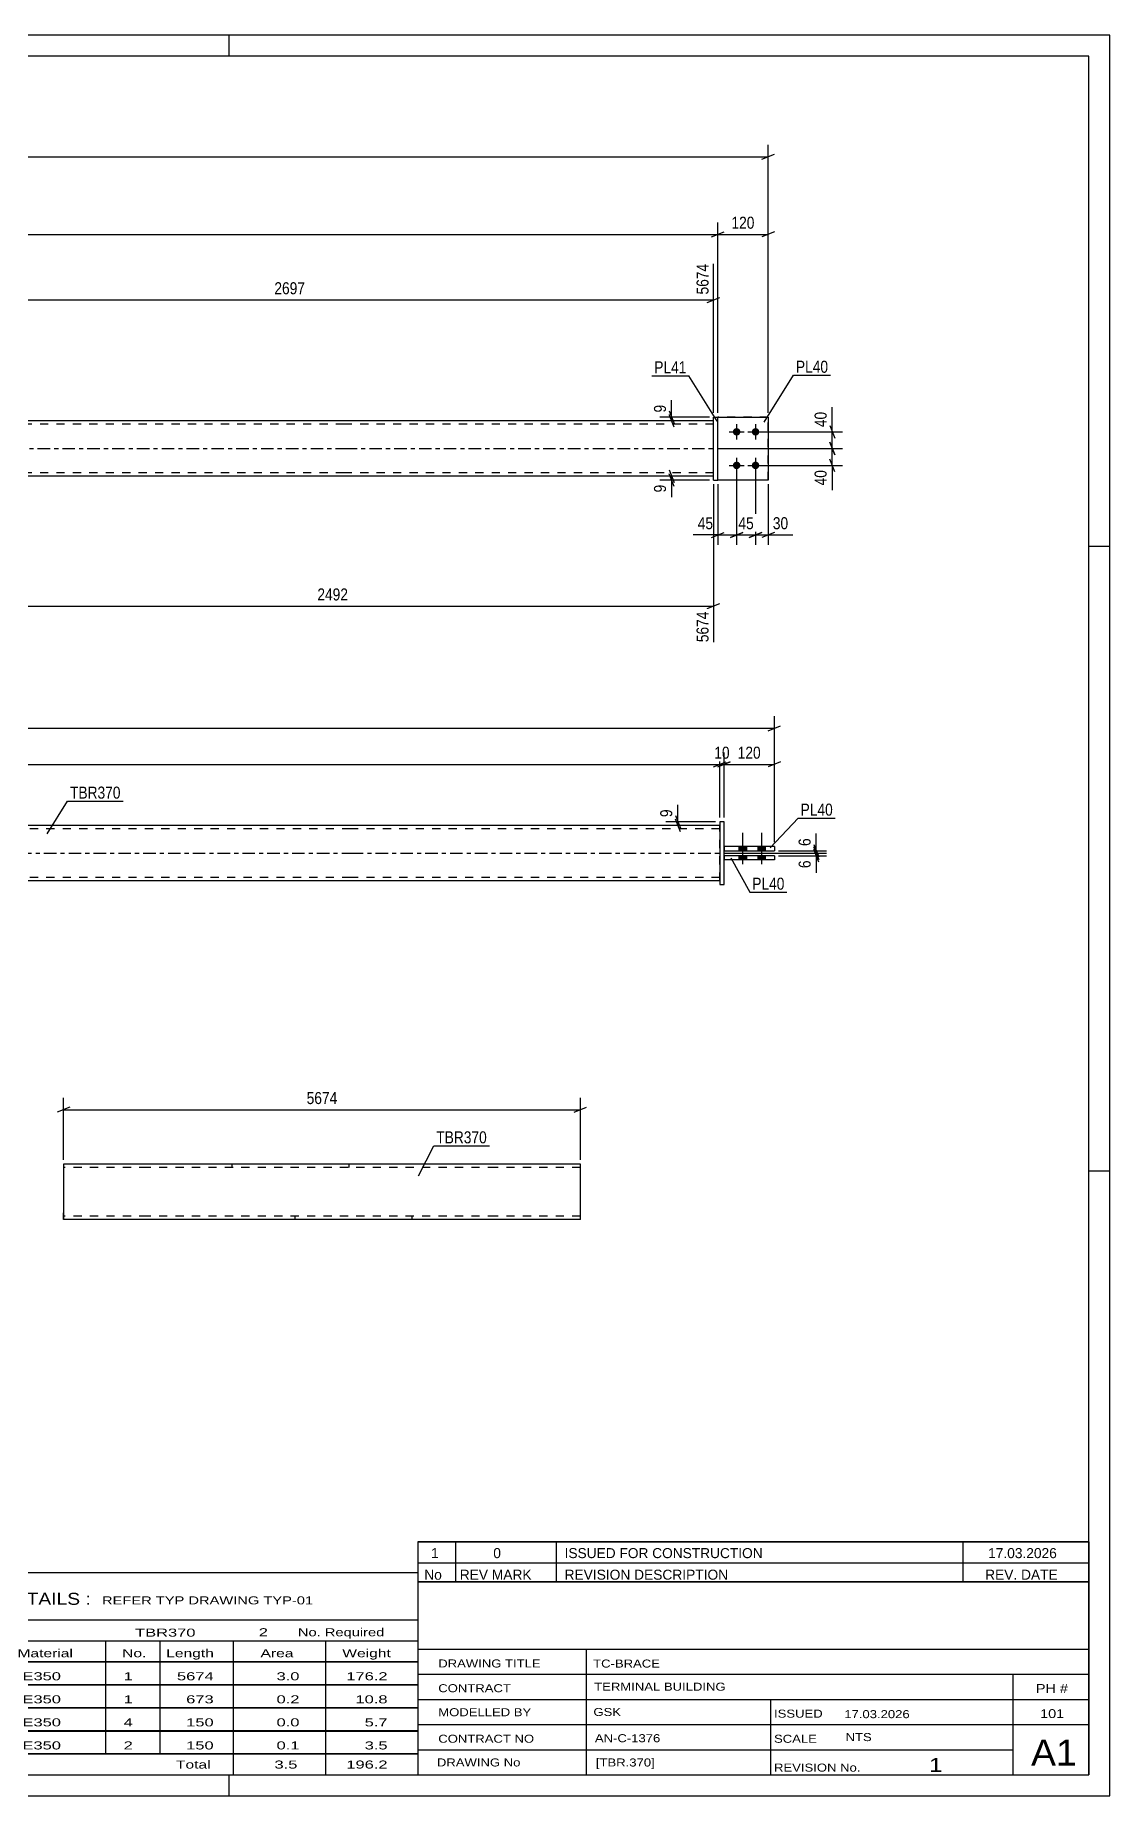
# Model space of a CAD drawing. Header units: millimetres. Extents: x 0 to 594, y 0 to 420.
# Drawn here: x 337.8 to 594, y 0 to 420 of the extents above; entities that cross this region are included whole.
import ezdxf

# ---------------------------------------------------------------- set-up
doc = ezdxf.new("R2010")
doc.units = ezdxf.units.MM
doc.linetypes.add('DXK_LINE_DOT2', pattern=[3.9198, 1.9599, -1.9599])
doc.linetypes.add('DXK_LINE_DOT3', pattern=[5.9187, 2.979, -0.9799, 0.9799, -0.9799])
doc.styles.add('Arial Narrow', font='ARIALN.TTF', dxfattribs={"height": 0.2})

# ---------------------------------------------------------------- blocks, each defined once
blk = doc.blocks.new('Unknown-580570375-1163')
at = {"color": 5, "linetype": 'Continuous'}
for p, q in [((594, 420), (0, 420)), ((384, 415), (384, 420)), ((594, 0), (594, 420)), ((589, 415), (5, 415)), ((589, 5), (589, 415)), ((594, 298), (589, 298)), ((594, 149), (589, 149)), ((5, 5), (589, 5)), ((384, 0), (384, 5)), ((0, 0), (594, 0))]:
    blk.add_line(p, q, dxfattribs=at)
blk = doc.blocks.new('Part-580570375-2688 - 2681')
at = {"color": 2, "linetype": 'Continuous'}
for p, q in [((364.54, 150.7), (344.54, 150.7)), ((344.54, 150.7), (344.54, 139.1)), ((447.66, 150.7), (364.64, 150.7)), ((467.76, 150.7), (447.76, 150.7)), ((467.76, 137.5), (467.76, 150.7)), ((344.54, 137.5), (344.54, 139.1)), ((364.54, 137.5), (344.54, 137.5)), ((447.66, 137.5), (364.64, 137.5)), ((467.76, 137.5), (447.76, 137.5))]:
    blk.add_line(p, q, dxfattribs=at)
at = {"color": 7, "linetype": 'DXK_LINE_DOT2'}
for p, q in [((364.54, 149.9), (344.54, 149.9)), ((447.66, 149.9), (364.64, 149.9)), ((384.64, 150.7), (384.64, 149.9)), ((412.58, 150.7), (412.58, 149.9)), ((467.76, 149.9), (447.76, 149.9)), ((344.54, 139.1), (344.54, 137.63)), ((364.54, 138.3), (344.54, 138.3)), ((447.66, 138.3), (364.64, 138.3)), ((399.72, 137.5), (399.72, 138.3)), ((427.66, 137.5), (427.66, 138.3)), ((467.76, 138.3), (447.76, 138.3))]:
    blk.add_line(p, q, dxfattribs=at)
blk = doc.blocks.new('Part-580570375-1994 - 1977')
at = {"color": 2, "linetype": 'Continuous'}
for p, q in [((514.02, 224.26), (502.02, 224.26)), ((502.02, 224.26), (502.02, 223.26)), ((514.02, 223.26), (502.02, 223.26)), ((514.02, 224.26), (514.02, 223.26))]:
    blk.add_line(p, q, dxfattribs=at)
blk = doc.blocks.new('Part-580570375-1989 - 1977')
at = {"linetype": 'Continuous'}
blk.add_hatch(color=2, dxfattribs=at).paths.add_polyline_path([(116.02, 218.26), (115.22, 219.66), (116.82, 219.66)])
at = {"color": 2, "linetype": 'Continuous'}
for p, q in [((174.02, 231.46), (86.02, 231.46)), ((412.92, 231.46), (174.12, 231.46)), ((501.02, 231.46), (413.02, 231.46)), ((287.09, 225.56), (287.09, 224.16)), ((315.03, 225.56), (287.09, 225.56)), ((287.09, 224.16), (315.03, 224.16)), ((299.95, 225.56), (299.95, 225.46)), ((299.95, 224.16), (299.95, 224.26)), ((315.03, 225.56), (315.03, 225.46)), ((315.03, 224.16), (315.03, 224.26)), ((116.02, 218.26), (115.22, 219.66)), ((115.22, 219.66), (116.82, 219.66)), ((116.82, 219.66), (116.02, 218.26)), ((174.02, 218.26), (86.02, 218.26)), ((412.92, 218.26), (174.12, 218.26)), ((501.02, 218.26), (413.02, 218.26))]:
    blk.add_line(p, q, dxfattribs=at)
at = {"color": 7, "linetype": 'DXK_LINE_DOT2'}
for p, q in [((86.02, 218.26), (86.02, 231.46)), ((501.02, 218.26), (501.02, 231.46)), ((174.02, 230.66), (86.02, 230.66)), ((412.92, 230.66), (174.12, 230.66)), ((501.02, 230.66), (413.02, 230.66)), ((272.01, 225.56), (272.01, 224.16)), ((287.09, 225.56), (272.01, 225.56)), ((272.01, 224.16), (287.09, 224.16)), ((299.95, 225.56), (299.95, 224.26)), ((299.95, 224.26), (299.95, 225.46)), ((315.03, 224.26), (315.03, 225.56)), ((315.03, 224.26), (315.03, 225.46)), ((174.02, 219.06), (86.02, 219.06)), ((412.92, 219.06), (174.12, 219.06)), ((501.02, 219.06), (413.02, 219.06))]:
    blk.add_line(p, q, dxfattribs=at)
at = {"color": 7, "linetype": 'DXK_LINE_DOT3'}
for p, q in [((86.02, 224.86), (174.02, 224.86)), ((174.12, 224.86), (412.92, 224.86)), ((413.02, 224.86), (501.02, 224.86))]:
    blk.add_line(p, q, dxfattribs=at)
at = {"color": 2, "linetype": 'Continuous'}
blk.add_circle((116.02, 219.16), 1, dxfattribs=at)
blk = doc.blocks.new('Part-580570375-1999 - 1977')
at = {"color": 2, "linetype": 'Continuous'}
for p, q in [((502.02, 226.46), (502.02, 225.46)), ((514.02, 226.46), (502.02, 226.46)), ((502.02, 225.46), (514.02, 225.46)), ((514.02, 226.46), (514.02, 225.46))]:
    blk.add_line(p, q, dxfattribs=at)
blk = doc.blocks.new('Part-580570375-2000 - 1977')
at = {"color": 2, "linetype": 'Continuous'}
for p, q in [((501.02, 232.36), (501.02, 217.36)), ((502.02, 232.36), (501.02, 232.36)), ((502.02, 217.36), (502.02, 232.36)), ((501.02, 217.36), (502.02, 217.36))]:
    blk.add_line(p, q, dxfattribs=at)
blk = doc.blocks.new('Bolt-580570375-2017 - 1977')
at = {"linetype": 'Continuous'}
for points in [[(507.42, 226.46), (505.62, 226.46), (505.62, 225.46), (507.42, 225.46)], [(507.42, 226.46), (505.62, 226.46), (505.62, 225.46), (507.42, 225.46)], [(507.42, 224.26), (505.62, 224.26), (505.62, 223.26), (507.42, 223.26)], [(507.42, 224.26), (505.62, 224.26), (505.62, 223.26), (507.42, 223.26)], [(511.92, 226.46), (510.12, 226.46), (510.12, 225.46), (511.92, 225.46)], [(511.92, 226.46), (510.12, 226.46), (510.12, 225.46), (511.92, 225.46)], [(511.92, 224.26), (510.12, 224.26), (510.12, 223.26), (511.92, 223.26)], [(511.92, 224.26), (510.12, 224.26), (510.12, 223.26), (511.92, 223.26)]]:
    blk.add_hatch(color=1, dxfattribs=at).paths.add_polyline_path(points)
at = {"color": 1, "linetype": 'Continuous'}
for p, q in [((506.52, 222.26), (506.52, 229.76)), ((506.52, 222.26), (506.52, 229.76)), ((511.02, 222.26), (511.02, 229.76)), ((511.02, 222.26), (511.02, 229.76)), ((505.62, 225.46), (505.62, 226.46)), ((505.62, 225.46), (505.62, 226.46)), ((505.62, 223.26), (505.62, 224.26)), ((505.62, 223.26), (505.62, 224.26)), ((507.42, 225.46), (507.42, 226.46)), ((507.42, 225.46), (507.42, 226.46)), ((507.42, 223.26), (507.42, 224.26)), ((507.42, 223.26), (507.42, 224.26)), ((510.12, 225.46), (510.12, 226.46)), ((510.12, 225.46), (510.12, 226.46)), ((510.12, 223.26), (510.12, 224.26)), ((510.12, 223.26), (510.12, 224.26)), ((511.92, 225.46), (511.92, 226.46)), ((511.92, 225.46), (511.92, 226.46)), ((511.92, 223.26), (511.92, 224.26)), ((511.92, 223.26), (511.92, 224.26))]:
    blk.add_line(p, q, dxfattribs=at)
blk = doc.blocks.new('Part-580570375-1474 - 1403')
at = {"color": 2, "linetype": 'Continuous'}
for p, q in [((499.53, 313.88), (499.53, 328.88)), ((499.53, 328.88), (500.53, 328.88)), ((500.53, 313.88), (500.53, 328.88)), ((499.53, 313.88), (500.53, 313.88))]:
    blk.add_line(p, q, dxfattribs=at)
blk = doc.blocks.new('Part-580570375-1443 - 1403')
at = {"linetype": 'Continuous'}
blk.add_hatch(color=2, dxfattribs=at).paths.add_polyline_path([(114.53, 321.38), (113.73, 322.78), (115.33, 322.78)])
at = {"color": 2, "linetype": 'Continuous'}
for p, q in [((172.53, 327.98), (84.53, 327.98)), ((411.43, 327.98), (172.63, 327.98)), ((499.53, 327.98), (411.53, 327.98)), ((114.53, 321.38), (113.73, 322.78)), ((113.73, 322.78), (115.33, 322.78)), ((115.33, 322.78), (114.53, 321.38)), ((172.53, 314.78), (84.53, 314.78)), ((411.43, 314.78), (172.63, 314.78)), ((499.53, 314.78), (411.53, 314.78))]:
    blk.add_line(p, q, dxfattribs=at)
at = {"color": 7, "linetype": 'DXK_LINE_DOT2'}
for p, q in [((84.53, 327.98), (84.53, 314.78)), ((270.52, 327.98), (270.52, 327.18)), ((298.46, 327.98), (298.46, 327.18)), ((499.53, 314.78), (499.53, 327.98)), ((172.53, 327.18), (84.53, 327.18)), ((411.43, 327.18), (172.63, 327.18)), ((499.53, 327.18), (411.53, 327.18)), ((172.53, 315.58), (84.53, 315.58)), ((411.43, 315.58), (172.63, 315.58)), ((285.6, 314.78), (285.6, 315.58)), ((313.54, 314.78), (313.54, 315.58)), ((499.53, 315.58), (411.53, 315.58))]:
    blk.add_line(p, q, dxfattribs=at)
at = {"color": 7, "linetype": 'DXK_LINE_DOT3'}
for p, q in [((84.53, 321.38), (172.53, 321.38)), ((172.63, 321.38), (411.43, 321.38)), ((411.53, 321.38), (499.53, 321.38))]:
    blk.add_line(p, q, dxfattribs=at)
at = {"color": 2, "linetype": 'Continuous'}
blk.add_circle((114.53, 322.28), 1, dxfattribs=at)
blk = doc.blocks.new('Part-580570375-1444 - 1403')
at = {"color": 7, "linetype": 'DXK_LINE_DOT2'}
for p, q in [((512.53, 328.88), (500.53, 328.88)), ((500.53, 313.88), (500.53, 328.88)), ((512.53, 313.88), (512.53, 328.88)), ((512.53, 313.88), (500.53, 313.88))]:
    blk.add_line(p, q, dxfattribs=at)
blk = doc.blocks.new('Part-580570375-1459 - 1403')
at = {"color": 2, "linetype": 'Continuous'}
for p, q in [((500.53, 328.88), (512.53, 328.88)), ((512.53, 328.88), (512.53, 313.88)), ((512.53, 313.88), (500.53, 313.88))]:
    blk.add_line(p, q, dxfattribs=at)
at = {"color": 7, "linetype": 'DXK_LINE_DOT2'}
blk.add_line((500.53, 313.88), (500.53, 328.88), dxfattribs=at)
blk = doc.blocks.new('Bolt-580570375-1521 - 1403')
at = {"linetype": 'Continuous'}
for points in [[(505.03, 326.28, -1), (505.03, 324.48, -1)], [(509.53, 326.28, -1), (509.53, 324.48, -1)], [(505.03, 318.28, -1), (505.03, 316.48, -1)], [(509.53, 318.28, -1), (509.53, 316.48, -1)]]:
    blk.add_hatch(color=1, dxfattribs=at).paths.add_polyline_path(points)
at = {"color": 1, "linetype": 'Continuous'}
for p, q in [((503.23, 325.38), (506.83, 325.38)), ((505.03, 327.18), (505.03, 323.58)), ((507.73, 325.38), (511.33, 325.38)), ((509.53, 327.18), (509.53, 323.58)), ((503.23, 317.38), (506.83, 317.38)), ((505.03, 319.18), (505.03, 315.58)), ((507.73, 317.38), (511.33, 317.38)), ((509.53, 319.18), (509.53, 315.58))]:
    blk.add_line(p, q, dxfattribs=at)
blk = doc.blocks.new('StraightDimension-580570375-2694 - 2681')
at = {"color": 7, "linetype": 'Continuous'}
for p, q in [((346.04, 164.27), (343.04, 163.07)), ((344.54, 151.7), (344.54, 166.52)), ((466.26, 163.07), (469.26, 164.27)), ((467.76, 151.7), (467.76, 166.52)), ((344.54, 163.67), (467.76, 163.67))]:
    blk.add_line(p, q, dxfattribs=at)
at = {"color": 0}
blk.add_wipeout([(410.41, 164.42), (410.41, 168.62), (401.9, 168.62), (401.9, 164.42)], dxfattribs=at)
at = {"color": 3, "style": 'Arial Narrow'}
blk.add_text('5674', height=2.863, dxfattribs=at).set_placement((402.5, 165.02))
blk = doc.blocks.new('StraightDimension-580570375-2051 - 1977')
at = {"color": 7, "linetype": 'Continuous'}
for p, q in [((502.02, 224.86), (526.42, 224.86)), ((515.02, 224.26), (526.42, 224.26)), ((523.42, 226.36), (524.62, 223.36)), ((524.62, 222.76), (523.42, 225.76)), ((524.02, 224.26), (524.02, 224.86))]:
    blk.add_line(p, q, dxfattribs=at)
at = {"color": 0}
blk.add_wipeout([(523.27, 223.73), (519.07, 223.73), (519.07, 220.7), (523.27, 220.7)], dxfattribs=at)
at = {"color": 7, "linetype": 'Continuous'}
blk.add_line((524.02, 224.26), (524.02, 220.18), dxfattribs=at)
blk.add_line((524.02, 224.26), (524.02, 220.18), dxfattribs=at)
at = {"color": 3, "style": 'Arial Narrow'}
blk.add_text('6', height=2.86, rotation=90.0002, dxfattribs=at).set_placement((522.67, 221.3))
blk = doc.blocks.new('StraightDimension-580570375-2133 - 1977')
at = {"color": 7, "linetype": 'Continuous'}
for p, q in [((86.02, 233.36), (86.02, 248.91)), ((501.02, 233.36), (501.02, 248.91)), ((87.52, 246.66), (84.52, 245.46)), ((86.02, 246.06), (501.02, 246.06)), ((499.52, 245.46), (502.52, 246.66))]:
    blk.add_line(p, q, dxfattribs=at)
at = {"color": 0}
blk.add_wipeout([(297.78, 246.81), (297.78, 251.01), (289.27, 251.01), (289.27, 246.81)], dxfattribs=at)
at = {"color": 3, "style": 'Arial Narrow'}
blk.add_text('5674', height=2.863, dxfattribs=at).set_placement((289.87, 247.41))
blk = doc.blocks.new('StraightDimension-580570375-2064 - 1977')
at = {"color": 7, "linetype": 'Continuous'}
for p, q in [((523.42, 226.96), (524.62, 223.96)), ((502.02, 224.86), (526.42, 224.86)), ((515.02, 225.46), (526.42, 225.46)), ((524.62, 223.36), (523.42, 226.36)), ((524.02, 224.86), (524.02, 225.46))]:
    blk.add_line(p, q, dxfattribs=at)
at = {"color": 0}
blk.add_wipeout([(523.27, 229.01), (519.07, 229.01), (519.07, 225.98), (523.27, 225.98)], dxfattribs=at)
at = {"color": 7, "linetype": 'Continuous'}
blk.add_line((524.02, 225.46), (524.02, 229.54), dxfattribs=at)
blk.add_line((524.02, 225.46), (524.02, 229.54), dxfattribs=at)
at = {"color": 3, "style": 'Arial Narrow'}
blk.add_text('6', height=2.86, rotation=90.0002, dxfattribs=at).set_placement((522.67, 226.58))
blk = doc.blocks.new('StraightDimension-580570375-2105 - 1977')
at = {"color": 7, "linetype": 'Continuous'}
for p, q in [((500.02, 232.36), (488.17, 232.36)), ((500.02, 231.46), (488.17, 231.46)), ((490.42, 233.86), (491.62, 230.86)), ((491.62, 229.96), (490.42, 232.96)), ((491.02, 231.46), (491.02, 232.36))]:
    blk.add_line(p, q, dxfattribs=at)
at = {"color": 0}
blk.add_wipeout([(490.27, 235.91), (486.07, 235.91), (486.07, 232.88), (490.27, 232.88)], dxfattribs=at)
at = {"color": 7, "linetype": 'Continuous'}
blk.add_line((491.02, 232.36), (491.02, 236.44), dxfattribs=at)
blk.add_line((491.02, 232.36), (491.02, 236.44), dxfattribs=at)
at = {"color": 3, "style": 'Arial Narrow'}
blk.add_text('9', height=2.86, rotation=90.0002, dxfattribs=at).set_placement((489.67, 233.48))
blk = doc.blocks.new('StraightDimension-580570375-2141 - 1977')
at = {"color": 7, "linetype": 'Continuous'}
for p, q in [((501.02, 233.36), (501.02, 248.91)), ((502.02, 233.36), (502.02, 248.91)), ((499.52, 245.46), (502.52, 246.66)), ((503.52, 246.66), (500.52, 245.46)), ((501.02, 246.06), (502.02, 246.06))]:
    blk.add_line(p, q, dxfattribs=at)
at = {"color": 0}
blk.add_wipeout([(503.95, 246.81), (503.95, 251.01), (499.1, 251.01), (499.1, 246.81)], dxfattribs=at)
at = {"color": 3, "style": 'Arial Narrow'}
blk.add_text('10', height=2.863, dxfattribs=at).set_placement((499.7, 247.41))
blk = doc.blocks.new('StraightDimension-580570375-2150 - 1977')
at = {"color": 7, "linetype": 'Continuous'}
for p, q in [((502.02, 233.36), (502.02, 248.91)), ((514.02, 227.46), (514.02, 248.91)), ((500.52, 245.46), (503.52, 246.66)), ((502.02, 246.06), (514.02, 246.06)), ((515.52, 246.66), (512.52, 245.46))]:
    blk.add_line(p, q, dxfattribs=at)
at = {"color": 0}
blk.add_wipeout([(511.37, 246.81), (511.37, 251.01), (504.68, 251.01), (504.68, 246.81)], dxfattribs=at)
at = {"color": 3, "style": 'Arial Narrow'}
blk.add_text('120', height=2.863, dxfattribs=at).set_placement((505.28, 247.41))
blk = doc.blocks.new('StraightDimension-580570375-2170 - 1977')
at = {"color": 7, "linetype": 'Continuous'}
for p, q in [((73.02, 227.46), (73.02, 257.52)), ((514.02, 227.46), (514.02, 257.52)), ((74.52, 255.27), (71.52, 254.07)), ((73.02, 254.67), (514.02, 254.67)), ((512.52, 254.07), (515.52, 255.27))]:
    blk.add_line(p, q, dxfattribs=at)
at = {"color": 0}
blk.add_wipeout([(297.78, 255.42), (297.78, 259.62), (289.27, 259.62), (289.27, 255.42)], dxfattribs=at)
at = {"color": 3, "style": 'Arial Narrow'}
blk.add_text('5934', height=2.863, dxfattribs=at).set_placement((289.87, 256.02))
blk = doc.blocks.new('StraightDimension-580570375-1813 - 1403')
at = {"color": 7, "linetype": 'Continuous'}
for p, q in [((500.53, 321.38), (530.23, 321.38)), ((527.23, 322.88), (528.43, 319.88)), ((527.83, 317.38), (527.83, 321.38)), ((510.53, 317.38), (530.23, 317.38)), ((528.43, 315.88), (527.23, 318.88))]:
    blk.add_line(p, q, dxfattribs=at)
at = {"color": 0}
blk.add_wipeout([(527.08, 316.85), (522.88, 316.85), (522.88, 312), (527.08, 312)], dxfattribs=at)
at = {"color": 7, "linetype": 'Continuous'}
blk.add_line((527.83, 317.38), (527.83, 311.47), dxfattribs=at)
blk.add_line((527.83, 317.38), (527.83, 311.47), dxfattribs=at)
at = {"color": 3, "style": 'Arial Narrow'}
blk.add_text('40', height=2.863, rotation=90.0002, dxfattribs=at).set_placement((526.48, 312.6))
blk = doc.blocks.new('StraightDimension-580570375-2890 - 1403')
at = {"color": 7, "linetype": 'Continuous'}
for p, q in [((297.39, 328.98), (297.39, 365.47)), ((499.53, 329.88), (499.53, 365.47)), ((298.89, 357.45), (295.89, 356.25)), ((498.03, 356.25), (501.03, 357.45)), ((297.39, 356.85), (499.53, 356.85))]:
    blk.add_line(p, q, dxfattribs=at)
at = {"color": 0, "linetype": 'Continuous'}
blk.add_wipeout([(498.93, 366.07), (494.73, 366.07), (494.73, 357.55), (498.93, 357.55)], dxfattribs=at)
at = {"color": 0}
blk.add_wipeout([(402.72, 357.6), (402.72, 361.8), (394.2, 361.8), (394.2, 357.6)], dxfattribs=at)
at = {"color": 3, "linetype": 'Continuous', "style": 'Arial Narrow'}
blk.add_text('5674', height=2.863, rotation=90.0002, dxfattribs=at).set_placement((498.33, 358.15))
at = {"color": 3, "style": 'Arial Narrow'}
blk.add_text('2697', height=2.863, dxfattribs=at).set_placement((394.8, 358.2))
blk = doc.blocks.new('StraightDimension-580570375-1876 - 1403')
at = {"color": 7, "linetype": 'Continuous'}
for p, q in [((509.53, 316.38), (509.53, 298.4)), ((512.53, 312.88), (512.53, 298.4)), ((508.03, 300.2), (511.03, 301.4)), ((509.53, 300.8), (512.53, 300.8)), ((514.03, 301.4), (511.03, 300.2))]:
    blk.add_line(p, q, dxfattribs=at)
at = {"color": 0}
blk.add_wipeout([(517.91, 301.55), (517.91, 305.75), (513.06, 305.75), (513.06, 301.55)], dxfattribs=at)
at = {"color": 7, "linetype": 'Continuous'}
blk.add_line((512.53, 300.8), (518.44, 300.8), dxfattribs=at)
blk.add_line((512.53, 300.8), (518.44, 300.8), dxfattribs=at)
at = {"color": 3, "style": 'Arial Narrow'}
blk.add_text('30', height=2.863, dxfattribs=at).set_placement((513.66, 302.15))
blk = doc.blocks.new('StraightDimension-580570375-1651 - 1403')
at = {"color": 7, "linetype": 'Continuous'}
for p, q in [((73.03, 391.61), (70.03, 390.41)), ((71.53, 329.88), (71.53, 393.86)), ((71.53, 391.01), (512.53, 391.01)), ((511.03, 390.41), (514.03, 391.61)), ((512.53, 329.88), (512.53, 393.86))]:
    blk.add_line(p, q, dxfattribs=at)
at = {"color": 0}
blk.add_wipeout([(296.29, 391.76), (296.29, 395.96), (287.78, 395.96), (287.78, 391.76)], dxfattribs=at)
at = {"color": 3, "style": 'Arial Narrow'}
blk.add_text('5934', height=2.863, dxfattribs=at).set_placement((288.38, 392.36))
blk = doc.blocks.new('StraightDimension-580570375-1603 - 1403')
at = {"color": 7, "linetype": 'Continuous'}
for p, q in [((83.53, 329.88), (83.53, 375.34)), ((500.53, 329.88), (500.53, 375.34)), ((85.03, 373.09), (82.03, 371.89)), ((83.53, 372.49), (500.53, 372.49)), ((499.03, 371.89), (502.03, 373.09))]:
    blk.add_line(p, q, dxfattribs=at)
at = {"color": 0}
blk.add_wipeout([(296.29, 373.24), (296.29, 377.44), (287.78, 377.44), (287.78, 373.24)], dxfattribs=at)
at = {"color": 3, "style": 'Arial Narrow'}
blk.add_text('5694', height=2.863, dxfattribs=at).set_placement((288.38, 373.84))
blk = doc.blocks.new('StraightDimension-580570375-1628 - 1403')
at = {"color": 7, "linetype": 'Continuous'}
for p, q in [((500.53, 329.88), (500.53, 375.34)), ((512.53, 329.88), (512.53, 375.34)), ((499.03, 371.89), (502.03, 373.09)), ((500.53, 372.49), (512.53, 372.49)), ((514.03, 373.09), (511.03, 371.89))]:
    blk.add_line(p, q, dxfattribs=at)
at = {"color": 0}
blk.add_wipeout([(509.88, 373.24), (509.88, 377.44), (503.19, 377.44), (503.19, 373.24)], dxfattribs=at)
at = {"color": 3, "style": 'Arial Narrow'}
blk.add_text('120', height=2.863, dxfattribs=at).set_placement((503.79, 373.84))
blk = doc.blocks.new('StraightDimension-580570375-1798 - 1403')
at = {"color": 7, "linetype": 'Continuous'}
for p, q in [((510.53, 325.38), (530.23, 325.38)), ((527.23, 326.88), (528.43, 323.88)), ((527.83, 321.38), (527.83, 325.38)), ((500.53, 321.38), (530.23, 321.38)), ((528.43, 319.88), (527.23, 322.88))]:
    blk.add_line(p, q, dxfattribs=at)
at = {"color": 0}
blk.add_wipeout([(527.08, 330.76), (522.88, 330.76), (522.88, 325.9), (527.08, 325.9)], dxfattribs=at)
at = {"color": 7, "linetype": 'Continuous'}
blk.add_line((527.83, 325.38), (527.83, 331.29), dxfattribs=at)
blk.add_line((527.83, 325.38), (527.83, 331.29), dxfattribs=at)
at = {"color": 3, "style": 'Arial Narrow'}
blk.add_text('40', height=2.863, rotation=90.0002, dxfattribs=at).set_placement((526.48, 326.5))
blk = doc.blocks.new('StraightDimension-580570375-1895 - 1403')
at = {"color": 7, "linetype": 'Continuous'}
for p, q in [((505.03, 316.38), (505.03, 298.4)), ((509.53, 316.38), (509.53, 298.4)), ((503.53, 300.2), (506.53, 301.4)), ((505.03, 300.8), (509.53, 300.8)), ((511.03, 301.4), (508.03, 300.2))]:
    blk.add_line(p, q, dxfattribs=at)
at = {"color": 0}
blk.add_wipeout([(509.71, 301.55), (509.71, 305.75), (504.85, 305.75), (504.85, 301.55)], dxfattribs=at)
at = {"color": 3, "style": 'Arial Narrow'}
blk.add_text('45', height=2.863, dxfattribs=at).set_placement((505.45, 302.15))
blk = doc.blocks.new('StraightDimension-580570375-1911 - 1403')
at = {"color": 7, "linetype": 'Continuous'}
for p, q in [((505.03, 316.38), (505.03, 298.4)), ((500.53, 312.88), (500.53, 298.4)), ((499.03, 300.2), (502.03, 301.4)), ((500.53, 300.8), (505.03, 300.8)), ((506.53, 301.4), (503.53, 300.2))]:
    blk.add_line(p, q, dxfattribs=at)
at = {"color": 0}
blk.add_wipeout([(500.01, 301.55), (500.01, 305.75), (495.15, 305.75), (495.15, 301.55)], dxfattribs=at)
at = {"color": 7, "linetype": 'Continuous'}
blk.add_line((500.53, 300.8), (494.63, 300.8), dxfattribs=at)
blk.add_line((500.53, 300.8), (494.63, 300.8), dxfattribs=at)
at = {"color": 3, "style": 'Arial Narrow'}
blk.add_text('45', height=2.863, dxfattribs=at).set_placement((495.75, 302.15))
blk = doc.blocks.new('StraightDimension-580570375-1961 - 1403')
at = {"color": 7, "linetype": 'Continuous'}
for p, q in [((488.93, 316.28), (490.13, 313.28)), ((490.13, 312.38), (488.93, 315.38)), ((498.53, 314.78), (486.68, 314.78)), ((498.53, 313.88), (486.68, 313.88)), ((489.53, 313.88), (489.53, 314.78))]:
    blk.add_line(p, q, dxfattribs=at)
at = {"color": 0}
blk.add_wipeout([(488.78, 313.35), (484.58, 313.35), (484.58, 310.33), (488.78, 310.33)], dxfattribs=at)
at = {"color": 7, "linetype": 'Continuous'}
blk.add_line((489.53, 313.88), (489.53, 309.8), dxfattribs=at)
blk.add_line((489.53, 313.88), (489.53, 309.8), dxfattribs=at)
at = {"color": 3, "style": 'Arial Narrow'}
blk.add_text('9', height=2.86, rotation=90.0002, dxfattribs=at).set_placement((488.18, 310.93))
blk = doc.blocks.new('StraightDimension-580570375-1968 - 1403')
at = {"color": 7, "linetype": 'Continuous'}
for p, q in [((498.53, 328.88), (486.68, 328.88)), ((498.53, 327.98), (486.68, 327.98)), ((488.93, 330.38), (490.13, 327.38)), ((490.13, 326.48), (488.93, 329.48)), ((489.53, 327.98), (489.53, 328.88))]:
    blk.add_line(p, q, dxfattribs=at)
at = {"color": 0}
blk.add_wipeout([(488.78, 332.43), (484.58, 332.43), (484.58, 329.4), (488.78, 329.4)], dxfattribs=at)
at = {"color": 7, "linetype": 'Continuous'}
blk.add_line((489.53, 328.88), (489.53, 332.96), dxfattribs=at)
blk.add_line((489.53, 328.88), (489.53, 332.96), dxfattribs=at)
at = {"color": 3, "style": 'Arial Narrow'}
blk.add_text('9', height=2.86, rotation=90.0002, dxfattribs=at).set_placement((488.18, 330))
blk = doc.blocks.new('StraightDimension-580570375-2995 - 1403')
at = {"color": 7, "linetype": 'Continuous'}
for p, q in [((499.53, 312.88), (499.53, 275.2)), ((317.87, 304.31), (317.87, 275.2)), ((319.37, 284.41), (316.37, 283.21)), ((317.87, 283.81), (499.53, 283.81)), ((498.03, 283.21), (501.03, 284.41))]:
    blk.add_line(p, q, dxfattribs=at)
at = {"color": 0}
blk.add_wipeout([(412.96, 284.56), (412.96, 288.76), (404.45, 288.76), (404.45, 284.56)], dxfattribs=at)
at = {"color": 0, "linetype": 'Continuous'}
blk.add_wipeout([(498.93, 283.11), (494.73, 283.11), (494.73, 274.6), (498.93, 274.6)], dxfattribs=at)
at = {"color": 3, "style": 'Arial Narrow'}
blk.add_text('2492', height=2.863, dxfattribs=at).set_placement((405.05, 285.16))
at = {"color": 3, "linetype": 'Continuous', "style": 'Arial Narrow'}
blk.add_text('5674', height=2.863, rotation=90.0002, dxfattribs=at).set_placement((498.33, 275.2))
blk = doc.blocks.new('Unknown-580570375-5278')
at = {"color": 7, "linetype": 'Continuous'}
for p, q in [((429, 51.05), (429, 5)), ((429, 51.05), (589, 51.05)), ((589, 51), (589, 5)), ((429, 35), (589, 35)), ((469.14, 35), (469.14, 5)), ((429, 29), (589, 29)), ((571, 5.05), (571, 29.05)), ((429, 23), (589, 23)), ((513.14, 23), (513.14, 5)), ((429, 17), (589, 17)), ((429, 11), (571, 11)), ((429, 5), (589, 5))]:
    blk.add_line(p, q, dxfattribs=at)
at = {"color": 7, "style": 'Arial Narrow'}
for s, height, width, p in [('DRAWING TITLE', 1.9089, 1.425378, (433.88, 30.61)), ('TC-BRACE', 1.909, 1.425378, (470.81, 30.59)), ('CONTRACT', 1.909, 1.425378, (433.88, 24.71)), ('TERMINAL BUILDING', 1.9089, 1.425378, (471.06, 25.07)), ('MODELLED BY', 1.9089, 1.425378, (433.88, 18.98)), ('GSK', 1.909, 1.425378, (470.88, 19.04)), ('ISSUED', 1.909, 1.425378, (513.94, 18.64)), ('17.03.2026', 1.909, 1.425378, (530.69, 18.52)), ('CONTRACT NO', 1.9089, 1.425378, (433.88, 12.66)), ('AN-C-1376', 1.909, 1.425378, (471.23, 12.78)), ('SCALE', 1.909, 1.425378, (513.94, 12.65)), ('A1', 6.204, 1.25, (575.24, 7.2)), ('DRAWING No', 1.909, 1.425378, (433.56, 7)), ('[TBR.370]', 1.909, 1.425378, (471.46, 6.99)), ('1', 3.34, 1.5, (550.91, 5.68)), ('REVISION No.', 1.9089, 1.425378, (513.94, 5.77))]:
    blk.add_text(s, height=height, dxfattribs=dict(at, width=width)).set_placement(p)
at = {"color": 7, "linetype": 'Continuous', "style": 'Arial Narrow'}
for s, height, width, p in [('PH #', 2.1, 1.42538, (576.4, 24.55)), ('101', 2.1, 1.42538, (577.41, 18.55)), ('NTS', 1.909, 1.425378, (531, 13.05))]:
    blk.add_text(s, height=height, dxfattribs=dict(at, width=width)).set_placement(p)
blk = doc.blocks.new('Unknown-580570375-5279')
at = {"color": 7, "linetype": 'Continuous'}
for p, q in [((429, 60.55), (589, 60.55)), ((589, 60.55), (429, 60.55)), ((429, 60.55), (429, 55.55)), ((438, 60.55), (438, 55.55)), ((462, 60.55), (462, 55.55)), ((559, 60.55), (559, 55.55)), ((589, 60.55), (589, 55.55)), ((429, 55.55), (589, 55.55)), ((429, 55.55), (429, 51.05)), ((429, 55.55), (589, 55.55)), ((438, 55.55), (438, 51.05)), ((462, 55.55), (462, 51.05)), ((559, 55.55), (559, 51.05)), ((589, 55.55), (589, 51.05)), ((589, 51.05), (429, 51.05))]:
    blk.add_line(p, q, dxfattribs=at)
at = {"color": 7, "linetype": 'Continuous', "style": 'Arial Narrow'}
for s, height, width, p in [('1', 2.39, 1.196471, (432.16, 56.7)), ('0', 2.39, 1.196471, (447, 56.7)), ('ISSUED FOR CONSTRUCTION', 2.3861, 1.196471, (464, 56.7)), ('17.03.2026', 2.386, 1.196471, (565, 56.7)), ('No', 2.386, 1.2, (430.54, 51.55)), ('REV MARK', 2.386, 1.2, (439, 51.55)), ('REVISION DESCRIPTION', 2.3861, 1.2, (464, 51.55)), ('REV. DATE', 2.386, 1.2, (564.28, 51.55))]:
    blk.add_text(s, height=height, dxfattribs=dict(at, width=width)).set_placement(p)
blk = doc.blocks.new('Unknown-580570375-5280')
at = {"color": 7, "linetype": 'Continuous'}
for p, q in [((269, 53.25), (429, 53.25)), ((269, 42), (269, 53.25)), ((429, 53.25), (429, 42)), ((269, 42), (429, 42)), ((269, 42), (269, 37)), ((429, 42), (429, 37)), ((269, 37), (429, 37)), ((269, 37), (269, 32)), ((293, 37), (293, 32)), ((328.5, 37), (328.5, 32)), ((354.5, 37), (354.5, 32)), ((367.5, 37), (367.5, 32)), ((385, 37), (385, 32)), ((407, 37), (407, 32)), ((429, 37), (429, 32)), ((269, 32), (429, 32)), ((269, 31.95), (269, 26.55)), ((269, 31.95), (429, 31.95)), ((293, 32), (293, 26.5)), ((328.5, 32), (328.5, 26.5)), ((354.5, 32), (354.5, 26.5)), ((367.5, 32), (367.5, 26.5)), ((385, 32), (385, 26.5)), ((407, 32), (407, 26.5)), ((429, 31.95), (429, 26.55)), ((269, 26.55), (429, 26.55)), ((269, 26.45), (269, 21.05)), ((269, 26.45), (429, 26.45)), ((293, 26.5), (293, 21)), ((328.5, 26.5), (328.5, 21)), ((354.5, 26.5), (354.5, 21)), ((367.5, 26.5), (367.5, 21)), ((385, 26.5), (385, 21)), ((407, 26.5), (407, 21)), ((429, 26.45), (429, 21.05)), ((269, 21.05), (429, 21.05)), ((293, 21), (293, 15.5)), ((328.5, 21), (328.5, 15.5)), ((354.5, 21), (354.5, 15.5)), ((367.5, 21), (367.5, 15.5)), ((385, 21), (385, 15.5)), ((407, 21), (407, 15.5)), ((269, 20.95), (269, 15.55)), ((269, 20.95), (429, 20.95)), ((429, 20.95), (429, 15.55)), ((269, 15.55), (429, 15.55)), ((269, 15.45), (269, 10.05)), ((269, 15.45), (429, 15.45)), ((293, 15.5), (293, 10)), ((328.5, 15.5), (328.5, 10)), ((354.5, 15.5), (354.5, 10)), ((367.5, 15.5), (367.5, 10)), ((385, 15.5), (385, 10)), ((407, 15.5), (407, 10)), ((429, 15.45), (429, 10.05)), ((269, 10.05), (429, 10.05)), ((269, 10), (429, 10)), ((269, 10), (269, 5)), ((385, 10), (385, 5)), ((407, 10), (407, 5)), ((429, 10), (429, 5)), ((269, 5), (429, 5))]:
    blk.add_line(p, q, dxfattribs=at)
at = {"color": 7, "style": 'Arial Narrow'}
for s, height, width, p in [('GENERAL NOTES & WELD DETAILS :', 2.8633, 1.4, (270.15, 45.56)), ('REFER TYP DRAWING TYP-01', 1.9089, 1.6, (353.7, 45.66)), ("MATERIAL LIST FOR ASSEMBLY MK'D", 1.9089, 1.6, (270.15, 38.06)), ('TBR370', 1.909, 1.794707, (361.59, 37.97)), ('2', 1.91, 1.794707, (391.08, 38.06)), ('No. Required', 1.9089, 1.6, (400.41, 38.06)), ('Mark', 1.909, 1.7, (270.34, 33)), ('Profile', 1.909, 1.7, (303.41, 33)), ('Material', 1.909, 1.7, (333.54, 33.06)), ('No.', 1.909, 1.7, (358.5, 33.06)), ('Length', 1.909, 1.7, (369, 33.06)), ('Area', 1.909, 1.7, (391.5, 33.06)), ('Weight', 1.909, 1.7, (411, 33.06))]:
    blk.add_text(s, height=height, dxfattribs=dict(at, width=width)).set_placement(p)
at = {"color": 7, "linetype": 'Continuous', "style": 'Arial Narrow'}
for s, height, width, p in [('TBR370', 1.909, 1.794707, (270.5, 27.56)), ('SHS132*8', 1.909, 1.794707, (295, 27.56)), ('E350', 1.909, 1.794707, (334.74, 27.56)), ('1', 1.91, 1.794707, (358.86, 27.56)), ('5674', 1.909, 1.794707, (371.58, 27.56)), ('3.0', 1.909, 1.794707, (395.32, 27.56)), ('176.2', 1.909, 1.794707, (411.96, 27.56)), ('PL170', 1.909, 1.794707, (270.5, 22.06)), ('PL12*170', 1.909, 1.794707, (295, 22.06)), ('E350', 1.909, 1.794707, (334.74, 22.06)), ('1', 1.91, 1.794707, (358.86, 22.06)), ('673', 1.909, 1.794707, (373.77, 22.06)), ('0.2', 1.909, 1.794707, (395.32, 22.06)), ('10.8', 1.909, 1.794707, (414.14, 22.06)), ('PL40', 1.909, 1.794707, (270.5, 16.56)), ('PL10*120', 1.909, 1.794707, (295, 16.56)), ('E350', 1.909, 1.794707, (334.74, 16.56)), ('4', 1.91, 1.794707, (358.86, 16.56)), ('150', 1.909, 1.794707, (373.77, 16.56)), ('0.0', 1.909, 1.794707, (395.32, 16.56)), ('5.7', 1.909, 1.794707, (416.33, 16.56)), ('PL41', 1.909, 1.794707, (270.5, 11.06)), ('PL10*150', 1.909, 1.794707, (295, 11.06)), ('E350', 1.909, 1.794707, (334.74, 11.06)), ('2', 1.91, 1.794707, (358.86, 11.06)), ('150', 1.909, 1.794707, (373.77, 11.06)), ('0.1', 1.909, 1.794707, (395.32, 11.06)), ('3.5', 1.909, 1.794707, (416.33, 11.06)), ('Total', 1.909, 1.7, (371.33, 6.5)), ('3.5', 1.909, 1.794707, (394.83, 6.5)), ('196.2', 1.909, 1.794707, (411.96, 6.5))]:
    blk.add_text(s, height=height, dxfattribs=dict(at, width=width)).set_placement(p)
blk = doc.blocks.new('Mark-580570375-2684 - 2681')
at = {"color": 0}
blk.add_wipeout([(445.46, 155.65), (445.46, 158.65), (433.41, 158.65), (433.41, 155.65)], dxfattribs=at)
blk.add_wipeout([(445.46, 155.65), (445.46, 158.65), (433.41, 158.65), (433.41, 155.65)], dxfattribs=at)
at = {"color": 30, "linetype": 'Continuous'}
for p, q in [((429.13, 147.91), (432.81, 155.05)), ((432.81, 155.05), (446.06, 155.05))]:
    blk.add_line(p, q, dxfattribs=at)
at = {"color": 3, "style": 'Arial Narrow'}
blk.add_text('TBR370', height=2.863, dxfattribs=at).set_placement((433.41, 155.65))
blk = doc.blocks.new('Mark-580570375-1995 - 1977')
at = {"color": 0}
blk.add_wipeout([(527.95, 233.82), (527.95, 236.82), (520.28, 236.82), (520.28, 233.82)], dxfattribs=at)
blk.add_wipeout([(527.95, 233.82), (527.95, 236.82), (520.28, 236.82), (520.28, 233.82)], dxfattribs=at)
at = {"color": 30, "linetype": 'Continuous'}
for p, q in [((513, 226.11), (519.68, 233.22)), ((519.68, 233.22), (528.55, 233.22))]:
    blk.add_line(p, q, dxfattribs=at)
at = {"color": 3, "style": 'Arial Narrow'}
blk.add_text('PL40', height=2.863, dxfattribs=at).set_placement((520.28, 233.82))
blk = doc.blocks.new('Mark-580570375-1985 - 1977')
at = {"color": 0}
blk.add_wipeout([(358.12, 237.88), (358.12, 240.88), (346.07, 240.88), (346.07, 237.88)], dxfattribs=at)
blk.add_wipeout([(358.12, 237.88), (358.12, 240.88), (346.07, 240.88), (346.07, 237.88)], dxfattribs=at)
at = {"color": 30, "linetype": 'Continuous'}
for p, q in [((340.64, 229.46), (345.47, 237.28)), ((345.47, 237.28), (358.72, 237.28))]:
    blk.add_line(p, q, dxfattribs=at)
at = {"color": 3, "style": 'Arial Narrow'}
blk.add_text('TBR370', height=2.863, dxfattribs=at).set_placement((346.07, 237.88))
blk = doc.blocks.new('Mark-580570375-1990 - 1977')
at = {"color": 0}
blk.add_wipeout([(516.42, 216.16), (516.42, 219.16), (508.75, 219.16), (508.75, 216.16)], dxfattribs=at)
blk.add_wipeout([(516.42, 216.16), (516.42, 219.16), (508.75, 219.16), (508.75, 216.16)], dxfattribs=at)
at = {"color": 30, "linetype": 'Continuous'}
for p, q in [((503.63, 223.73), (508.15, 215.56)), ((508.15, 215.56), (517.02, 215.56))]:
    blk.add_line(p, q, dxfattribs=at)
at = {"color": 3, "style": 'Arial Narrow'}
blk.add_text('PL40', height=2.863, dxfattribs=at).set_placement((508.75, 216.16))
blk = doc.blocks.new('Mark-580570375-1455 - 1403')
at = {"color": 0}
blk.add_wipeout([(526.83, 339.48), (526.83, 342.48), (519.16, 342.48), (519.16, 339.48)], dxfattribs=at)
blk.add_wipeout([(526.83, 339.48), (526.83, 342.48), (519.16, 342.48), (519.16, 339.48)], dxfattribs=at)
at = {"color": 30, "linetype": 'Continuous'}
for p, q in [((511.63, 327.69), (518.56, 338.88)), ((518.56, 338.88), (527.43, 338.88))]:
    blk.add_line(p, q, dxfattribs=at)
at = {"color": 3, "style": 'Arial Narrow'}
blk.add_text('PL40', height=2.863, dxfattribs=at).set_placement((519.16, 339.48))
blk = doc.blocks.new('Mark-580570375-1470 - 1403')
at = {"color": 0}
blk.add_wipeout([(493.06, 339.35), (493.06, 342.35), (485.39, 342.35), (485.39, 339.35)], dxfattribs=at)
blk.add_wipeout([(493.06, 339.35), (493.06, 342.35), (485.39, 342.35), (485.39, 339.35)], dxfattribs=at)
at = {"color": 30, "linetype": 'Continuous'}
for p in [(484.79, 338.75), (500.39, 327.96)]:
    blk.add_line(p, (493.66, 338.75), dxfattribs=at)
at = {"color": 3, "style": 'Arial Narrow'}
blk.add_text('PL41', height=2.863, dxfattribs=at).set_placement((485.39, 339.35))

msp = doc.modelspace()

# ---------------------------------------------------------------- block references
for name in ['Unknown-580570375-1163', 'Part-580570375-1443 - 1403', 'Part-580570375-1474 - 1403', 'Part-580570375-1444 - 1403', 'Part-580570375-1459 - 1403', 'Bolt-580570375-1521 - 1403', 'Part-580570375-1989 - 1977', 'Part-580570375-2000 - 1977', 'Bolt-580570375-2017 - 1977', 'Part-580570375-1999 - 1977', 'Part-580570375-1994 - 1977', 'Part-580570375-2688 - 2681', 'Unknown-580570375-5279', 'Unknown-580570375-5280', 'Unknown-580570375-5278']:
    msp.add_blockref(name, (0, 0))

# ---------------------------------------------------------------- next in the draw order: block references
for name in ['StraightDimension-580570375-2890 - 1403', 'StraightDimension-580570375-1813 - 1403', 'StraightDimension-580570375-2133 - 1977', 'StraightDimension-580570375-2051 - 1977', 'StraightDimension-580570375-2694 - 2681']:
    msp.add_blockref(name, (0, 0))

# ---------------------------------------------------------------- next in the draw order: block references
for name in ['StraightDimension-580570375-1651 - 1403', 'StraightDimension-580570375-1876 - 1403', 'StraightDimension-580570375-2064 - 1977', 'Mark-580570375-2684 - 2681']:
    msp.add_blockref(name, (0, 0))

# ---------------------------------------------------------------- next in the draw order: block references
for name in ['StraightDimension-580570375-1603 - 1403', 'StraightDimension-580570375-1895 - 1403', 'StraightDimension-580570375-2105 - 1977', 'Mark-580570375-1990 - 1977']:
    msp.add_blockref(name, (0, 0))

# ---------------------------------------------------------------- next in the draw order: block references
for name in ['StraightDimension-580570375-1628 - 1403', 'StraightDimension-580570375-1911 - 1403', 'StraightDimension-580570375-2141 - 1977']:
    msp.add_blockref(name, (0, 0))

# ---------------------------------------------------------------- next in the draw order: block references
for name in ['StraightDimension-580570375-1798 - 1403', 'StraightDimension-580570375-1961 - 1403', 'StraightDimension-580570375-2150 - 1977']:
    msp.add_blockref(name, (0, 0))

# ---------------------------------------------------------------- next in the draw order: block references
for name in ['Mark-580570375-1455 - 1403', 'StraightDimension-580570375-1968 - 1403', 'StraightDimension-580570375-2995 - 1403', 'StraightDimension-580570375-2170 - 1977']:
    msp.add_blockref(name, (0, 0))

# ---------------------------------------------------------------- next in the draw order: block references
for name in ['Mark-580570375-1470 - 1403', 'Mark-580570375-1985 - 1977', 'Mark-580570375-1995 - 1977']:
    msp.add_blockref(name, (0, 0))

doc.saveas('drawing.dxf')
